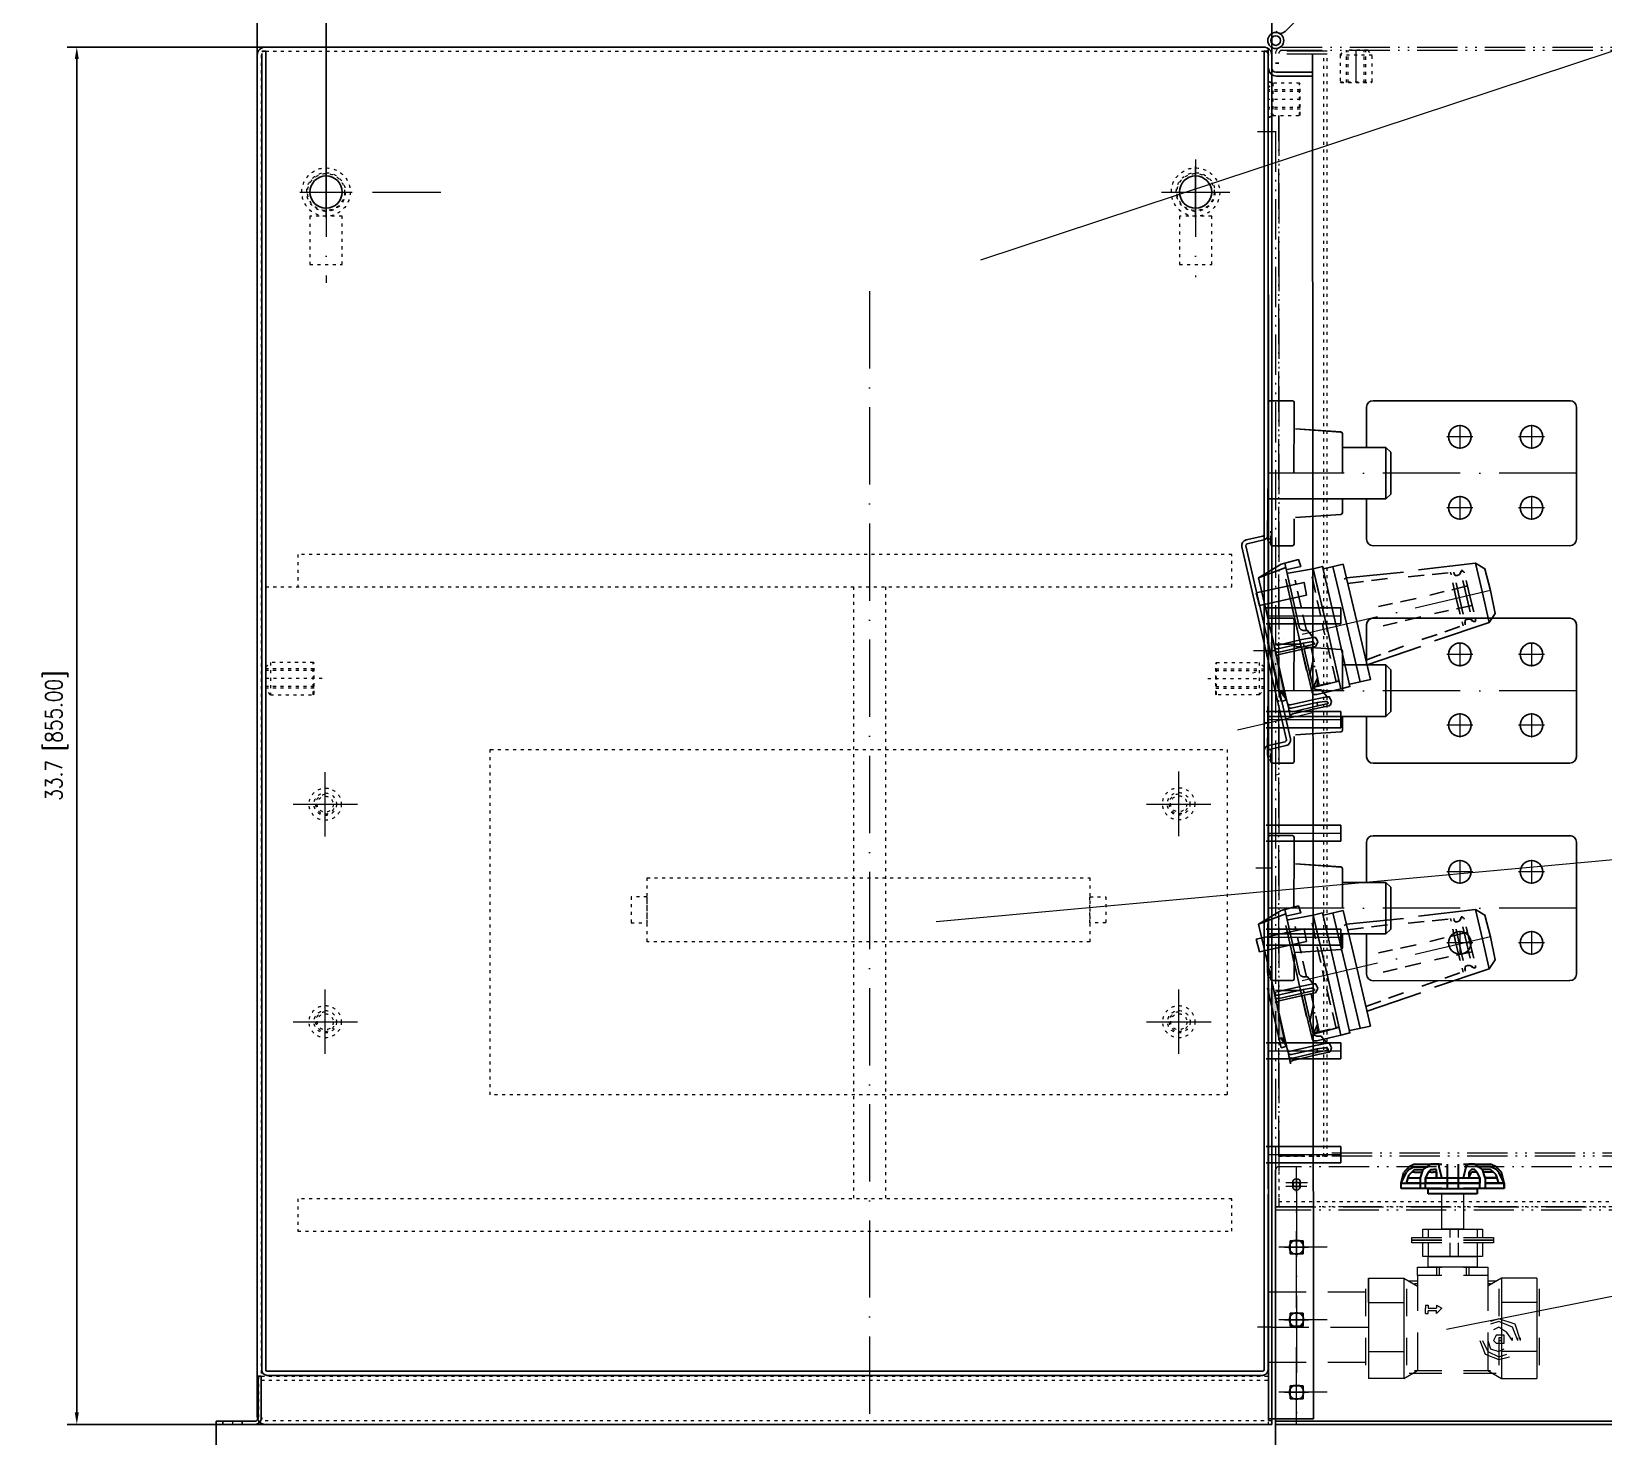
# Model space of a CAD drawing. Header units: millimetres. Extents: x 8127 to 36426, y -6229 to 13228.
# Drawn here: x 31262 to 32238, y 10803 to 11675 of the extents above; entities that cross this region are included whole.
import ezdxf

# ---------------------------------------------------------------- set-up
doc = ezdxf.new("R2010")
doc.units = ezdxf.units.MM
doc.header["$LTSCALE"] = 4
for name, pattern in [('5 双点画线', [10.5, 6.25, -1.25, 0.25, -1.25, 0.25, -1.25]), ('ACAD_ISO02W100', [15, 12, -3]), ('ACAD_ISO03W100', [1.18, 0.47, -0.71]), ('ACAD_ISO10W100', [18, 12, -3, 0, -3]), ('DASHED', [0.75, 0.5, -0.25])]:
    doc.linetypes.add(name, pattern=pattern)
doc.layers.add('4虚线层', color=6, linetype='DASHED')
doc.layers.add('标注、文本', color=3, linetype='Continuous', lineweight=25)
doc.layers.add('铁心', color=3, linetype='Continuous', lineweight=0)
doc.styles.add('TH_GBDIM', font='romans.shx', dxfattribs={"width": 0.8, "bigfont": 'gbcbig.shx'})
doc.dimstyles.new('TH_GBDIM1', dxfattribs={"dimscale": 3, "dimtxt": 3.5, "dimasz": 2.5, "dimexe": 2, "dimexo": 0, "dimgap": 1.5, "dimtad": 1, "dimdec": 1, "dimlfac": 0.03937, "dimzin": 0, "dimdsep": 46, "dimtxsty": 'TH_GBDIM', "dimcen": 2.5, "dimclrd": 3, "dimclre": 256, "dimclrt": 2, "dimadec": 0, "dimazin": 0, "dimtfac": 0.714286, "dimtdec": 1, "dimtmove": 0, "dimatfit": 3, "dimfxl": 1, "dimtzin": 0, "dimlwd": -1, "dimlwe": -1, "dimarcsym": 0})

# ---------------------------------------------------------------- blocks, each defined once
blk = doc.blocks.new('22')
at = {"layer": '4虚线层', "ltscale": 5}
for q in [(27059.14, -2036.76), (27059.14, -2081.14)]:
    blk.add_line((27059.14, -2007.32), q, dxfattribs=at)
at = {"layer": '标注、文本'}
for p, q in [((26882.85, -2003.32), (26868.85, -2003.32)), ((26883.85, -2019.88), (26883.85, -2004.32)), ((26883.85, -2019.89), (26883.85, -2009.33)), ((26883.85, -2019.9), (26883.85, -2009.34)), ((26928.85, -2032.34), (26928.85, -2007.34)), ((26928.85, -2032.34), (26928.85, -2007.34)), ((26932.85, -2003.34), (27055.59, -2003.34)), ((27059.14, -2007.32), (27059.14, -2089.32)), ((26912.91, -2022.76), (26884.78, -2020.89)), ((26912.91, -2022.78), (26884.78, -2020.9)), ((26913.85, -2048.33), (26913.85, -2023.76)), ((26913.85, -2048.34), (26913.85, -2023.77)), ((26940.85, -2032.34), (26913.85, -2032.34)), ((26940.85, -2032.34), (26943.85, -2035.34)), ((26940.85, -2032.34), (26940.85, -2064.34)), ((26940.85, -2032.34), (26943.85, -2035.34)), ((26940.85, -2032.34), (26940.85, -2064.34)), ((26943.85, -2061.34), (26943.85, -2035.34)), ((26943.85, -2061.34), (26943.85, -2035.34)), ((26940.85, -2064.34), (26867.85, -2064.34)), ((26913.85, -2072.89), (26913.85, -2064.33)), ((26913.85, -2072.9), (26913.85, -2064.34)), ((26928.85, -2089.34), (26928.85, -2064.34)), ((26940.85, -2064.34), (26943.85, -2061.34)), ((26940.85, -2064.34), (26943.85, -2061.34)), ((26883.85, -2076.76), (26883.85, -2087.33)), ((26883.85, -2092.32), (26883.85, -2076.76)), ((26883.85, -2076.77), (26883.85, -2087.34)), ((26912.91, -2073.89), (26884.78, -2075.76)), ((26912.91, -2073.9), (26884.78, -2075.78)), ((26869.33, -2092.32), (26869.35, -2087.31)), ((26869.35, -2084.42), (26869.35, -2085.37)), ((26869.35, -2085.37), (26869.9, -2085.37)), ((26869.35, -2085.37), (26869.9, -2085.37)), ((26869.9, -2087.31), (26869.35, -2087.31)), ((26869.9, -2085.37), (26869.9, -2087.31)), ((26882.85, -2093.32), (26870.33, -2093.32)), ((27054.81, -2093.3), (26932.85, -2093.34)), ((26932.85, -2093.34), (27054.81, -2093.3))]:
    blk.add_line(p, q, dxfattribs=at)
at = {"layer": '标注、文本', "color": 1, "linetype": 'ACAD_ISO10W100', "lineweight": 18}
for p, q in [((26986.74, -2018.35), (26986.74, -2033.31)), ((27031.24, -2018.35), (27031.24, -2033.31)), ((26994.84, -2025.83), (26978.65, -2025.83)), ((26994.94, -2025.83), (26978.75, -2025.83)), ((27039.34, -2025.83), (27023.15, -2025.83)), ((27039.44, -2025.83), (27023.25, -2025.83)), ((27059.14, -2048.33), (26867.85, -2048.33)), ((26986.74, -2062.35), (26986.74, -2077.31)), ((27031.24, -2062.35), (27031.24, -2077.31)), ((26994.84, -2069.83), (26978.65, -2069.83)), ((26994.94, -2069.83), (26978.75, -2069.83)), ((27039.34, -2069.83), (27023.15, -2069.83)), ((27039.44, -2069.83), (27023.25, -2069.83))]:
    blk.add_line(p, q, dxfattribs=at)
at = {"layer": '标注、文本'}
for points in [[(26867.7, -2048.14), (26867.38, -2087.39), (26867.75, -2088.94), (26869.13, -2089.26)], [(26867.38, -2087.39), (26867.59, -2089.63), (26867.96, -2091.17), (26869.34, -2091.49)]]:
    blk.add_lwpolyline(points, dxfattribs=at)
for centre in [(26986.74, -2025.8), (27031.24, -2025.8), (26986.74, -2069.8), (27031.24, -2069.8)]:
    blk.add_circle(centre, 7, dxfattribs=at)
for centre, radius, start, end in [((26868.85, -2004.32), 1, 90, 180), ((26882.85, -2004.32), 1, 0, 90), ((26932.85, -2007.34), 4, 90, 180), ((27055.14, -2007.32), 4, 0, 90), ((26912.85, -2023.76), 1, 0, 86.18593), ((26912.85, -2023.77), 1, 0, 86.18593), ((26912.85, -2072.89), 1, 273.81407, 0), ((26912.85, -2072.9), 1, 273.81407, 0), ((26870.33, -2092.32), 1, 180, 270), ((26882.85, -2092.32), 1, 270, 0), ((26932.85, -2089.34), 4, 180, 270), ((27055.14, -2089.32), 4, 270, 0)]:
    blk.add_arc(centre, radius, start, end, dxfattribs=at)
blk.add_open_spline([(26883.93, -2012.55), (26883.93, -2012.55), (26883.71, -2048.19), (26883.71, -2048.19)], degree=3, dxfattribs=at)
blk = doc.blocks.new('*D203')
at = {"layer": 'Defpoints', "color": 0, "transparency": 16777216}
for p in [(31406.98, 11665.75), (31289.91, 10810.75), (31406.98, 10810.75)]:
    blk.add_point(p, dxfattribs=at)
at = {"layer": '标注、文本', "transparency": 16777216}
for p, q in [((31406.98, 11665.75), (31283.91, 11665.75)), ((31406.98, 10810.75), (31283.91, 10810.75))]:
    blk.add_line(p, q, dxfattribs=at)
at = {"layer": '标注、文本', "color": 3, "transparency": 16777216}
blk.add_line((31289.91, 11658.25), (31289.91, 10818.25), dxfattribs=at)
for points in [[(31288.66, 11658.25), (31291.16, 11658.25), (31289.91, 11665.75)], [(31288.66, 10818.25), (31291.16, 10818.25), (31289.91, 10810.75)]]:
    blk.add_solid(points, dxfattribs=at)
at = {"layer": '标注、文本', "color": 2, "transparency": 16777216, "insert": (31277.41, 11238.25), "char_height": 10.5, "attachment_point": 5, "rotation": 90, "style": 'TH_GBDIM'}
blk.add_mtext('33.7 [855.00]', dxfattribs=at)
blk = doc.blocks.new('*D204')
at = {"layer": 'Defpoints', "color": 0, "transparency": 16777216}
for p in [(31401.98, 11716.98), (31401.98, 11591.63), (31444.69, 11591.63)]:
    blk.add_point(p, dxfattribs=at)
at = {"layer": '标注、文本', "transparency": 16777216}
for p, q in [((31401.98, 11591.63), (31401.98, 11722.98)), ((31444.69, 11591.63), (31444.69, 11722.98))]:
    blk.add_line(p, q, dxfattribs=at)
at = {"layer": '标注、文本', "color": 3, "transparency": 16777216}
blk.add_line((31437.19, 11716.98), (31409.48, 11716.98), dxfattribs=at)
for points in [[(31409.48, 11718.23), (31409.48, 11715.73), (31401.98, 11716.98)], [(31437.19, 11718.23), (31437.19, 11715.73), (31444.69, 11716.98)]]:
    blk.add_solid(points, dxfattribs=at)
at = {"layer": '标注、文本', "color": 2, "transparency": 16777216, "insert": (31423.33, 11726.73), "char_height": 10.5, "attachment_point": 5, "style": 'TH_GBDIM'}
blk.add_mtext('42.5', dxfattribs=at)
blk = doc.blocks.new('*D205')
at = {"layer": 'Defpoints', "color": 0, "transparency": 16777216}
for p in [(32031.98, 11745.58), (31401.98, 11660.91), (32031.98, 11512.9)]:
    blk.add_point(p, dxfattribs=at)
at = {"layer": '标注、文本', "transparency": 16777216}
for p, q in [((31401.98, 11660.91), (31401.98, 11751.58)), ((32031.98, 11512.9), (32031.98, 11751.58))]:
    blk.add_line(p, q, dxfattribs=at)
at = {"layer": '标注、文本', "color": 3, "transparency": 16777216}
blk.add_line((31409.48, 11745.58), (32024.48, 11745.58), dxfattribs=at)
for points in [[(31409.48, 11746.83), (31409.48, 11744.33), (31401.98, 11745.58)], [(32024.48, 11746.83), (32024.48, 11744.33), (32031.98, 11745.58)]]:
    blk.add_solid(points, dxfattribs=at)
at = {"layer": '标注、文本', "color": 2, "transparency": 16777216, "insert": (31716.98, 11758.08), "char_height": 10.5, "attachment_point": 5, "style": 'TH_GBDIM'}
blk.add_mtext('24.8 [630.00]', dxfattribs=at)
blk = doc.blocks.new('5354650')
at = {"layer": '4虚线层', "ltscale": 5}
h = blk.add_hatch(color=256, dxfattribs=at)
h.dxf.hatch_style = 2
h.paths.add_polyline_path([(26822.77, -1880.58), (26822.82, -1911.91), (26826.27, -1912.71)])
h = blk.add_hatch(color=256, dxfattribs=at)
h.dxf.hatch_style = 2
h.paths.add_polyline_path([(26822.77, -1880.58), (26826.22, -1881.38), (26826.27, -1912.71)])
at = {"layer": '标注、文本'}
h = blk.add_hatch(color=256, dxfattribs=at)
h.dxf.hatch_style = 2
h.paths.add_polyline_path([(26822.82, -1911.91), (26826.27, -1912.71), (26825.69, -1918.4)])
at = {"layer": '4虚线层', "ltscale": 5}
for points in [[(26847.88, -1879.09), (26847.98, -1847.07)], [(26842.5, -1858.18), (26842.4, -1880.74)], [(26916.92, -1860.8), (26945.22, -1864.42)], [(26950.22, -1864.84), (26949.53, -1864.68), (26949.37, -1865.38)], [(26945.06, -1865.11), (26945.43, -1866.65), (26946.82, -1866.97), (26948.36, -1866.6), (26949.37, -1865.38)], [(26951.55, -1881.18), (26951.45, -1865.85), (26950.91, -1865), (26950.22, -1864.84)], [(26918.73, -1875.05), (26894.79, -1874.63)], [(26951.6, -1874.63), (26927.51, -1874.9)], [(26846.28, -1914.41), (26844.04, -1914.62), (26847.82, -1914.04), (26848.25, -1890.1)], [(26918.94, -1886.76), (26894.85, -1887.02)], [(26951.66, -1887.03), (26927.72, -1886.6)], [(26916.44, -1900.75), (26944.79, -1897.82)], [(26949.58, -1896.02), (26948.36, -1895.01), (26946.97, -1894.69), (26945.43, -1895.06), (26944.95, -1897.13)], [(26949.58, -1896.02), (26950.11, -1896.87), (26950.8, -1897.03)], [(26950.8, -1897.03), (26951.5, -1897.19), (26951.82, -1895.8)]]:
    blk.add_lwpolyline(points, dxfattribs=at)
for points in [[(26858.84, -1847.39), (26858.84, -1847.39), (26858.41, -1880.79), (26858.41, -1880.79)], [(26860.59, -1849.25), (26860.59, -1849.25), (26860.64, -1880.58), (26860.64, -1880.58)], [(26879.32, -1856.49), (26879.32, -1856.49), (26907.77, -1859.41), (26907.77, -1859.41)], [(26942.93, -1880.64), (26942.93, -1880.64), (26943.15, -1863.94), (26943.15, -1863.94)], [(26945.01, -1881.12), (26945.01, -1881.12), (26945.22, -1864.42), (26945.22, -1864.42)], [(26950.22, -1864.84), (26950.22, -1864.84), (26950.38, -1864.15), (26950.38, -1864.15)], [(26949.48, -1880.7), (26949.48, -1880.7), (26949.37, -1865.38), (26949.37, -1865.38)], [(26858.67, -1914.36), (26858.67, -1914.36), (26858.41, -1880.79), (26858.41, -1880.79)], [(26942.93, -1880.64), (26942.93, -1880.64), (26943.25, -1898.2), (26943.25, -1898.2)], [(26945.01, -1881.12), (26945.01, -1881.12), (26944.79, -1897.82), (26944.79, -1897.82)], [(26949.48, -1880.7), (26949.48, -1880.7), (26949.42, -1896.71), (26949.42, -1896.71)], [(26951.55, -1881.18), (26951.55, -1881.18), (26951.82, -1895.8), (26951.82, -1895.8)], [(26843.72, -1906.54), (26843.72, -1906.54), (26848.03, -1897.34), (26848.03, -1897.34)], [(26847.61, -1902.34), (26847.61, -1902.34), (26847.77, -1901.65), (26847.77, -1901.65)], [(26879.68, -1905.37), (26879.68, -1905.37), (26908.2, -1901.76), (26908.2, -1901.76)], [(26848.24, -1909.04), (26848.24, -1909.04), (26844.04, -1914.62), (26844.04, -1914.62)], [(26847.77, -1911.11), (26847.77, -1911.11), (26846.28, -1914.41), (26846.28, -1914.41)], [(26842.71, -1917.23), (26842.71, -1917.23), (26842.87, -1916.54), (26842.87, -1916.54)], [(26844.89, -1914.09), (26844.89, -1914.09), (26860.9, -1914.15), (26860.9, -1914.15)]]:
    blk.add_open_spline(points, degree=3, dxfattribs=at)
at = {"layer": '标注、文本', "color": 1, "linetype": 'ACAD_ISO10W100', "lineweight": 18}
blk.add_line((26964.8, -1880.59), (26822.77, -1880.88), dxfattribs=at)
at = {"layer": '标注、文本'}
for points in [[(26844.16, -1835.26), (26841.92, -1835.47), (26826.18, -1840.58)], [(26844.16, -1835.26), (26852.93, -1835.1), (26853.36, -1839.57), (26843.89, -1839.57)], [(26844.16, -1835.26), (26844.05, -1876.75), (26844.58, -1877.6), (26845.8, -1878.61)], [(26826.38, -1880.68), (26826.18, -1840.58), (26844.21, -1838.18)], [(26844.79, -1841.96), (26860.65, -1842.71), (26866.5, -1842.6), (26866.49, -1880.48)], [(26866.5, -1842.6), (26866.87, -1844.14), (26879.26, -1844.09), (26879.58, -1880.58)], [(26872.72, -1844.04), (26873.04, -1880.53)], [(26877.88, -1853.24), (26879.42, -1852.87), (26914.8, -1857.39)], [(26924.1, -1858.09), (26959.64, -1861.92), (26959.64, -1880.86)], [(26964.8, -1880.59), (26964.37, -1866.65), (26959.64, -1861.92)], [(26826.38, -1880.68), (26825.69, -1918.4), (26822.76, -1918.45), (26822.77, -1880.58)], [(26826.38, -1880.68), (26826.06, -1919.94), (26826.43, -1921.48), (26827.82, -1921.8)], [(26844.89, -1914.09), (26843.19, -1915.16), (26842.71, -1917.23), (26843.08, -1918.77), (26845.16, -1919.25), (26860.48, -1919.15), (26866.33, -1919.04), (26866.49, -1880.48)], [(26843.94, -1889.84), (26844.04, -1914.62), (26858.67, -1914.36), (26860.21, -1913.99), (26860.53, -1912.6), (26860.64, -1880.58)], [(26851.07, -1884.2), (26848.57, -1879.25), (26845.8, -1878.61)], [(26853.19, -1887.6), (26852.82, -1886.06), (26852.45, -1884.52), (26851.07, -1884.2)], [(26866.65, -1917.66), (26879.73, -1917.77), (26879.58, -1880.58)], [(26923.89, -1903.19), (26959.63, -1899.79), (26959.64, -1880.86)], [(26964.8, -1880.59), (26964.37, -1895.06), (26959.63, -1899.79)], [(26825.8, -1886.38), (26826.86, -1888.08), (26828.25, -1888.4)], [(26827.93, -1889.78), (26826.38, -1890.15), (26826.06, -1891.54)], [(26826.28, -1884.3), (26826.65, -1885.84), (26828.03, -1886.16)], [(26843.94, -1889.84), (26844.04, -1914.62), (26844.57, -1915.48), (26845.8, -1916.49)], [(26843.94, -1889.84), (26851.17, -1890.05)], [(26844.04, -1886.22), (26844.26, -1888.45)], [(26844.04, -1886.22), (26844.26, -1888.45)], [(26850.8, -1888.51), (26850.43, -1886.96), (26849.04, -1886.64)], [(26851.17, -1890.05), (26852.18, -1888.83), (26853.19, -1887.6)], [(26879.74, -1908.3), (26914.79, -1904.74)], [(26826.06, -1919.94), (26826.27, -1922.18), (26826.65, -1923.72), (26828.03, -1924.04)], [(26826.06, -1929.41), (26826.27, -1922.18)], [(26851.06, -1922.07), (26848.56, -1917.12), (26845.8, -1916.49)], [(26853.19, -1925.48), (26852.82, -1923.93), (26852.45, -1922.39), (26851.06, -1922.07)], [(26825.8, -1924.25), (26826.86, -1925.95), (26828.24, -1926.27)], [(26827.92, -1927.66), (26826.38, -1928.03), (26826.06, -1929.41)], [(26843.93, -1927.71), (26851.17, -1927.92)], [(26850.8, -1926.38), (26850.42, -1924.84), (26849.04, -1924.52)], [(26851.17, -1927.92), (26852.02, -1927.39), (26853.19, -1925.48)]]:
    blk.add_lwpolyline(points, dxfattribs=at)
blk.add_lwpolyline([(26823.04, -1857.33), (26852.82, -1857.65), (26853.2, -1849.73), (26822.72, -1849.25)], close=True, dxfattribs=at)
for points in [[(26842.61, -1845.1), (26842.61, -1845.1), (26842.4, -1880.74), (26842.4, -1880.74)], [(26860.65, -1842.71), (26860.65, -1842.71), (26860.64, -1880.58), (26860.64, -1880.58)], [(26827.29, -1883.08), (26827.29, -1883.08), (26842.5, -1886.59), (26842.5, -1886.59)], [(26843.83, -1883.98), (26843.83, -1883.98), (26827.82, -1883.93), (26827.82, -1883.93)], [(26842.29, -1903.29), (26842.29, -1903.29), (26842.4, -1880.74), (26842.4, -1880.74)], [(26842.71, -1917.23), (26842.71, -1917.23), (26842.4, -1880.74), (26842.4, -1880.74)], [(26851.07, -1884.2), (26851.07, -1884.2), (26843.83, -1883.98), (26843.83, -1883.98)], [(26860.48, -1919.15), (26860.48, -1919.15), (26860.64, -1880.58), (26860.64, -1880.58)], [(26873.19, -1917.71), (26873.19, -1917.71), (26873.04, -1880.53), (26873.04, -1880.53)], [(26843.94, -1889.84), (26843.94, -1889.84), (26827.93, -1889.78), (26827.93, -1889.78)], [(26844.04, -1886.22), (26844.04, -1886.22), (26828.03, -1886.16), (26828.03, -1886.16)], [(26844.26, -1888.45), (26844.26, -1888.45), (26828.25, -1888.4), (26828.25, -1888.4)], [(26844.04, -1886.22), (26844.04, -1886.22), (26849.04, -1886.64), (26849.04, -1886.64)], [(26844.26, -1888.45), (26844.26, -1888.45), (26850.8, -1888.51), (26850.8, -1888.51)], [(26850.8, -1888.51), (26850.8, -1888.51), (26850.96, -1887.81), (26850.96, -1887.81)], [(26843.83, -1921.86), (26843.83, -1921.86), (26827.82, -1921.8), (26827.82, -1921.8)], [(26851.06, -1922.07), (26851.06, -1922.07), (26843.83, -1921.86), (26843.83, -1921.86)], [(26843.93, -1927.71), (26843.93, -1927.71), (26827.92, -1927.66), (26827.92, -1927.66)], [(26844.04, -1924.09), (26844.04, -1924.09), (26828.03, -1924.04), (26828.03, -1924.04)], [(26844.25, -1926.33), (26844.25, -1926.33), (26828.24, -1926.27), (26828.24, -1926.27)], [(26844.04, -1924.09), (26844.04, -1924.09), (26844.25, -1926.33), (26844.25, -1926.33)], [(26844.04, -1924.09), (26844.04, -1924.09), (26849.04, -1924.52), (26849.04, -1924.52)], [(26844.25, -1926.33), (26844.25, -1926.33), (26850.8, -1926.38), (26850.8, -1926.38)], [(26850.8, -1926.38), (26850.8, -1926.38), (26850.96, -1925.69), (26850.96, -1925.69)]]:
    blk.add_open_spline(points, degree=3, dxfattribs=at)
blk = doc.blocks.new('*D221')
at = {"layer": 'Defpoints', "color": 0, "transparency": 16777216}
for p in [(31376.51, 10812.75), (32529.4, 10814.75), (31376.51, 10742.45)]:
    blk.add_point(p, dxfattribs=at)
at = {"layer": '标注、文本', "transparency": 16777216}
for p, q in [((31376.51, 10812.75), (31376.51, 10736.45)), ((32529.4, 10814.75), (32529.4, 10736.45))]:
    blk.add_line(p, q, dxfattribs=at)
at = {"layer": '标注、文本', "color": 3, "transparency": 16777216}
blk.add_line((32521.9, 10742.45), (31384.01, 10742.45), dxfattribs=at)
for points in [[(31384.01, 10743.7), (31384.01, 10741.2), (31376.51, 10742.45)], [(32521.9, 10743.7), (32521.9, 10741.2), (32529.4, 10742.45)]]:
    blk.add_solid(points, dxfattribs=at)
at = {"layer": '标注、文本', "color": 2, "transparency": 16777216, "insert": (31952.96, 10754.95), "char_height": 10.5, "attachment_point": 5, "style": 'TH_GBDIM'}
blk.add_mtext('45.4 [1152.89]', dxfattribs=at)
blk = doc.blocks.new('*D222')
at = {"layer": 'Defpoints', "color": 0, "transparency": 16777216}
for p in [(32561.4, 10945.75), (32034.4, 10810.75), (32561.4, 10772.65)]:
    blk.add_point(p, dxfattribs=at)
at = {"layer": '标注、文本', "transparency": 16777216}
for p, q in [((32561.4, 10945.75), (32561.4, 10766.65)), ((32034.4, 10810.75), (32034.4, 10766.65))]:
    blk.add_line(p, q, dxfattribs=at)
at = {"layer": '标注、文本', "color": 3, "transparency": 16777216}
blk.add_line((32041.9, 10772.65), (32553.9, 10772.65), dxfattribs=at)
for points in [[(32041.9, 10773.9), (32041.9, 10771.4), (32034.4, 10772.65)], [(32553.9, 10773.9), (32553.9, 10771.4), (32561.4, 10772.65)]]:
    blk.add_solid(points, dxfattribs=at)
at = {"layer": '标注、文本', "color": 2, "transparency": 16777216, "insert": (32297.9, 10785.15), "char_height": 10.5, "attachment_point": 5, "style": 'TH_GBDIM'}
blk.add_mtext('20.7 [527.00]', dxfattribs=at)
blk = doc.blocks.new('*D223')
at = {"layer": 'Defpoints', "color": 0, "transparency": 16777216}
for p in [(32561.4, 10945.75), (31376.51, 10812.75), (31376.51, 10688.8)]:
    blk.add_point(p, dxfattribs=at)
at = {"layer": '标注、文本', "transparency": 16777216}
for p, q in [((32561.4, 10945.75), (32561.4, 10682.8)), ((31376.51, 10812.75), (31376.51, 10682.8))]:
    blk.add_line(p, q, dxfattribs=at)
at = {"layer": '标注、文本', "color": 3, "transparency": 16777216}
blk.add_line((32553.9, 10688.8), (31384.01, 10688.8), dxfattribs=at)
for points in [[(31384.01, 10690.05), (31384.01, 10687.55), (31376.51, 10688.8)], [(32553.9, 10690.05), (32553.9, 10687.55), (32561.4, 10688.8)]]:
    blk.add_solid(points, dxfattribs=at)
at = {"layer": '标注、文本', "color": 2, "transparency": 16777216, "insert": (31968.96, 10701.3), "char_height": 10.5, "attachment_point": 5, "style": 'TH_GBDIM'}
blk.add_mtext('46.6 [1184.89]', dxfattribs=at)

msp = doc.modelspace()

# ---------------------------------------------------------------- linework, layer by layer
at = {"color": 7, "linetype": 'ACAD_ISO02W100', "lineweight": 30}
for points in [[(32120.74, 10972.38), (32117.37, 10970.69), (32114, 10967.32)], [(32120.74, 10970.69), (32117.37, 10969.01), (32115.68, 10967.32)], [(32120.74, 10969.01), (32119.05, 10967.32), (32117.37, 10965.64)], [(32120.74, 10967.32), (32119.05, 10967.32), (32117.37, 10965.64)], [(32135.91, 10972.38), (32130.85, 10972.38), (32125.79, 10969.01), (32124.11, 10963.95)], [(32130.85, 10969.01), (32129.17, 10967.32), (32127.48, 10963.95)], [(32130.85, 10967.32), (32129.17, 10967.32), (32127.48, 10963.95)], [(32127.48, 10957.21), (32127.48, 10963.95), (32127.48, 10960.58)], [(32134.22, 10963.95), (32134.22, 10967.32), (32134.22, 10969.01), (32132.54, 10969.01)], [(32134.22, 10967.32), (32132.54, 10967.32)], [(32134.22, 10967.32), (32134.22, 10963.95)], [(32137.59, 10963.95), (32135.91, 10970.69), (32135.91, 10972.38)], [(32151.08, 10963.95), (32152.76, 10970.69), (32154.45, 10972.38)], [(32151.08, 10972.38), (32167.93, 10972.38)], [(32156.13, 10969.01), (32154.45, 10967.32)], [(32154.45, 10963.95), (32156.13, 10967.32)], [(32164.56, 10963.95), (32162.87, 10969.01), (32157.82, 10972.38)], [(32161.19, 10963.95), (32159.5, 10967.32), (32157.82, 10969.01)], [(32161.19, 10963.95), (32159.5, 10967.32), (32157.82, 10967.32)], [(32161.19, 10957.21), (32161.19, 10963.95), (32161.19, 10960.58)], [(32174.67, 10967.32), (32171.3, 10970.69), (32167.93, 10972.38)], [(32172.99, 10967.32), (32171.3, 10969.01), (32167.93, 10970.69)], [(32171.3, 10965.64), (32169.62, 10967.32), (32167.93, 10969.01)], [(32171.3, 10965.64), (32169.62, 10967.32), (32167.93, 10967.32)], [(32137.59, 10957.21), (32112.31, 10957.21), (32112.31, 10960.58)], [(32137.59, 10957.21), (32112.31, 10957.21), (32112.31, 10960.58), (32124.11, 10960.58)], [(32127.48, 10960.58), (32161.19, 10960.58)], [(32176.36, 10960.58), (32176.36, 10957.21), (32151.08, 10957.21)], [(32164.56, 10960.58), (32176.36, 10960.58), (32176.36, 10957.21), (32151.08, 10957.21)]]:
    msp.add_lwpolyline(points, dxfattribs=at)
msp.add_lwpolyline([(32159.5, 10957.21), (32159.5, 10953.84), (32129.17, 10953.84), (32129.17, 10957.21)], close=True, dxfattribs=at)
at = {"color": 2, "linetype": 'ACAD_ISO02W100', "lineweight": 13}
for points in [[(32151.08, 10953.84), (32151.08, 10931.93), (32137.59, 10931.93), (32137.59, 10953.84)], [(32159.5, 10915.07), (32159.5, 10908.33), (32129.17, 10908.33), (32129.17, 10915.07)], [(32176.36, 10862.83), (32176.36, 10866.2), (32172.99, 10866.2), (32171.3, 10866.2), (32169.62, 10862.83), (32171.3, 10861.14), (32172.99, 10861.14), (32176.36, 10861.14)], [(32174.67, 10862.83), (32174.67, 10864.51), (32172.99, 10864.51), (32172.99, 10862.83)]]:
    msp.add_lwpolyline(points, close=True, dxfattribs=at)
for points in [[(32137.59, 10925.19), (32119.05, 10925.19), (32119.05, 10926.87), (32137.59, 10926.87)], [(32137.59, 10923.5), (32119.05, 10923.5), (32119.05, 10925.19), (32137.59, 10925.19)], [(32125.79, 10926.87), (32125.79, 10931.93), (32162.87, 10931.93), (32162.87, 10926.87)], [(32169.62, 10926.87), (32169.62, 10925.19), (32151.08, 10925.19)], [(32151.08, 10926.87), (32169.62, 10926.87)], [(32169.62, 10925.19), (32169.62, 10923.5), (32151.08, 10923.5)], [(32151.08, 10925.19), (32169.62, 10925.19)], [(32162.87, 10923.5), (32162.87, 10915.07), (32125.79, 10915.07), (32125.79, 10923.5)], [(32137.59, 10903.28), (32122.42, 10903.28), (32122.42, 10908.33), (32137.59, 10908.33)], [(32166.24, 10908.33), (32166.24, 10903.28), (32151.08, 10903.28)], [(32151.08, 10908.33), (32166.24, 10908.33)], [(32092.09, 10901.59), (32092.09, 10886.42), (32092.09, 10856.08), (32092.09, 10839.23)], [(32114, 10901.59), (32114, 10886.42), (32114, 10856.08), (32114, 10839.23)], [(32122.42, 10903.28), (32122.42, 10881.37)], [(32166.24, 10903.28), (32166.24, 10881.37)], [(32196.58, 10901.59), (32196.58, 10886.42), (32174.67, 10886.42)], [(32174.67, 10901.59), (32174.67, 10886.42), (32174.67, 10856.08), (32174.67, 10839.23)], [(32196.58, 10901.59), (32196.58, 10886.42), (32196.58, 10856.08), (32196.58, 10839.23)], [(32029.73, 10893.16), (32053.32, 10893.16)], [(32066.8, 10893.16), (32090.4, 10893.16)], [(32090.4, 10877.99), (32090.4, 10894.85)], [(32198.27, 10877.99), (32198.27, 10894.85)], [(32127.48, 10884.74), (32129.17, 10884.74), (32129.17, 10883.05)], [(32127.48, 10884.74), (32127.48, 10883.05)], [(32127.48, 10879.68), (32129.17, 10879.68), (32129.17, 10881.37)], [(32134.22, 10879.68), (32134.22, 10881.37), (32129.17, 10881.37)], [(32134.22, 10884.74), (32137.59, 10883.05), (32134.22, 10879.68)], [(32134.22, 10884.74), (32134.22, 10883.05)], [(32186.47, 10862.83), (32183.1, 10872.94), (32172.99, 10876.31), (32167.93, 10874.62)], [(32031.41, 10871.25), (32055.01, 10871.25)], [(32068.49, 10871.25), (32092.09, 10871.25)], [(32122.42, 10867.88), (32122.42, 10844.29)], [(32166.24, 10867.88), (32166.24, 10844.29), (32174.67, 10839.23)], [(32184.78, 10862.83), (32181.41, 10871.25), (32172.99, 10874.62), (32167.93, 10872.94)], [(32181.41, 10862.83), (32178.04, 10867.88), (32172.99, 10871.25), (32169.62, 10869.57)], [(32115.68, 10864.51), (32115.68, 10847.66)], [(32161.19, 10862.83), (32164.56, 10854.4), (32172.99, 10851.03), (32179.73, 10852.71)], [(32162.87, 10862.83), (32166.24, 10856.08), (32172.99, 10852.71), (32178.04, 10854.4)], [(32166.24, 10862.83), (32167.93, 10857.77), (32172.99, 10856.08), (32176.36, 10857.77)], [(32172.99, 10864.51), (32172.99, 10847.66)], [(32184.78, 10862.83), (32184.78, 10864.51)], [(32186.47, 10862.83), (32186.47, 10864.51)], [(32029.73, 10849.34), (32053.32, 10849.34)], [(32066.8, 10849.34), (32090.4, 10849.34)], [(32196.58, 10856.08), (32174.67, 10856.08)], [(32117.37, 10842.6), (32137.59, 10842.6)], [(32120.74, 10844.29), (32137.59, 10844.29)], [(32151.08, 10844.29), (32166.24, 10844.29)], [(32151.08, 10844.29), (32167.93, 10844.29)], [(32151.08, 10842.6), (32171.3, 10842.6)]]:
    msp.add_lwpolyline(points, dxfattribs=at)
at = {"color": 7, "linetype": 'ACAD_ISO02W100', "lineweight": 30}
for points in [[(32112.31, 10960.58), (32112.31, 10960.58), (32115.68, 10967.32), (32115.68, 10967.32)], [(32115.68, 10960.58), (32115.68, 10960.58), (32117.37, 10965.64), (32117.37, 10965.64)], [(32115.68, 10960.58), (32115.68, 10960.58), (32117.37, 10965.64), (32117.37, 10965.64)], [(32117.37, 10963.95), (32117.37, 10963.95), (32124.11, 10963.95), (32124.11, 10963.95)], [(32120.74, 10972.38), (32120.74, 10972.38), (32137.59, 10972.38), (32137.59, 10972.38)], [(32120.74, 10970.69), (32120.74, 10970.69), (32129.17, 10970.69), (32129.17, 10970.69)], [(32120.74, 10969.01), (32120.74, 10969.01), (32125.79, 10969.01), (32125.79, 10969.01)], [(32120.74, 10967.32), (32120.74, 10967.32), (32125.79, 10967.32), (32125.79, 10967.32)], [(32124.11, 10963.95), (32124.11, 10963.95), (32124.11, 10957.21), (32124.11, 10957.21)], [(32127.48, 10963.95), (32127.48, 10963.95), (32161.19, 10963.95), (32161.19, 10963.95)], [(32130.85, 10969.01), (32130.85, 10969.01), (32132.54, 10969.01), (32132.54, 10969.01)], [(32130.85, 10967.32), (32130.85, 10967.32), (32132.54, 10967.32), (32132.54, 10967.32)], [(32140.96, 10972.38), (32140.96, 10972.38), (32140.96, 10957.21), (32140.96, 10957.21)], [(32147.71, 10972.38), (32147.71, 10972.38), (32147.71, 10957.21), (32147.71, 10957.21)], [(32152.76, 10970.69), (32152.76, 10970.69), (32152.76, 10972.38), (32152.76, 10972.38)], [(32157.82, 10972.38), (32157.82, 10972.38), (32154.45, 10972.38), (32154.45, 10972.38)], [(32154.45, 10967.32), (32154.45, 10967.32), (32154.45, 10963.95), (32154.45, 10963.95)], [(32157.82, 10969.01), (32157.82, 10969.01), (32156.13, 10969.01), (32156.13, 10969.01)], [(32157.82, 10967.32), (32157.82, 10967.32), (32156.13, 10967.32), (32156.13, 10967.32)], [(32167.93, 10970.69), (32167.93, 10970.69), (32159.5, 10970.69), (32159.5, 10970.69)], [(32167.93, 10969.01), (32167.93, 10969.01), (32162.87, 10969.01), (32162.87, 10969.01)], [(32167.93, 10967.32), (32167.93, 10967.32), (32162.87, 10967.32), (32162.87, 10967.32)], [(32164.56, 10963.95), (32164.56, 10963.95), (32171.3, 10963.95), (32171.3, 10963.95)], [(32171.3, 10963.95), (32171.3, 10963.95), (32164.56, 10963.95), (32164.56, 10963.95)], [(32164.56, 10963.95), (32164.56, 10963.95), (32164.56, 10957.21), (32164.56, 10957.21)], [(32172.99, 10960.58), (32172.99, 10960.58), (32171.3, 10965.64), (32171.3, 10965.64)], [(32172.99, 10960.58), (32172.99, 10960.58), (32171.3, 10965.64), (32171.3, 10965.64)], [(32176.36, 10960.58), (32176.36, 10960.58), (32172.99, 10967.32), (32172.99, 10967.32)], [(32176.36, 10960.58), (32176.36, 10960.58), (32174.67, 10967.32), (32174.67, 10967.32)], [(32124.11, 10960.58), (32124.11, 10960.58), (32115.68, 10960.58), (32115.68, 10960.58)], [(32124.11, 10960.58), (32124.11, 10960.58), (32127.48, 10960.58), (32127.48, 10960.58)], [(32161.19, 10960.58), (32161.19, 10960.58), (32127.48, 10960.58), (32127.48, 10960.58)], [(32176.36, 10960.58), (32176.36, 10960.58), (32164.56, 10960.58), (32164.56, 10960.58)], [(32164.56, 10960.58), (32164.56, 10960.58), (32172.99, 10960.58), (32172.99, 10960.58)], [(32176.36, 10957.21), (32176.36, 10957.21), (32176.36, 10960.58), (32176.36, 10960.58)]]:
    msp.add_open_spline(points, degree=3, dxfattribs=at)
at = {"color": 2, "linetype": 'ACAD_ISO02W100', "lineweight": 13}
for points in [[(32129.17, 10931.93), (32129.17, 10931.93), (32129.17, 10926.87), (32129.17, 10926.87)], [(32142.65, 10931.93), (32142.65, 10931.93), (32142.65, 10926.87), (32142.65, 10926.87)], [(32147.71, 10931.93), (32147.71, 10931.93), (32147.71, 10926.87), (32147.71, 10926.87)], [(32159.5, 10931.93), (32159.5, 10931.93), (32159.5, 10926.87), (32159.5, 10926.87)], [(32129.17, 10923.5), (32129.17, 10923.5), (32129.17, 10915.07), (32129.17, 10915.07)], [(32142.65, 10923.5), (32142.65, 10923.5), (32142.65, 10915.07), (32142.65, 10915.07)], [(32147.71, 10923.5), (32147.71, 10923.5), (32147.71, 10915.07), (32147.71, 10915.07)], [(32159.5, 10923.5), (32159.5, 10923.5), (32159.5, 10915.07), (32159.5, 10915.07)], [(32134.22, 10908.33), (32134.22, 10908.33), (32134.22, 10903.28), (32134.22, 10903.28)], [(32135.91, 10908.33), (32135.91, 10908.33), (32135.91, 10903.28), (32135.91, 10903.28)], [(32152.76, 10908.33), (32152.76, 10908.33), (32152.76, 10903.28), (32152.76, 10903.28)], [(32154.45, 10908.33), (32154.45, 10908.33), (32154.45, 10903.28), (32154.45, 10903.28)], [(32092.09, 10901.59), (32092.09, 10901.59), (32102.2, 10901.59), (32102.2, 10901.59)], [(32092.09, 10886.42), (32092.09, 10886.42), (32092.09, 10901.59), (32092.09, 10901.59)], [(32102.2, 10901.59), (32102.2, 10901.59), (32114, 10901.59), (32114, 10901.59)], [(32114, 10901.59), (32114, 10901.59), (32122.42, 10896.53), (32122.42, 10896.53)], [(32117.37, 10899.9), (32117.37, 10899.9), (32122.42, 10899.9), (32122.42, 10899.9)], [(32120.74, 10898.22), (32120.74, 10898.22), (32122.42, 10898.22), (32122.42, 10898.22)], [(32174.67, 10901.59), (32174.67, 10901.59), (32166.24, 10896.53), (32166.24, 10896.53)], [(32166.24, 10899.9), (32166.24, 10899.9), (32171.3, 10899.9), (32171.3, 10899.9)], [(32166.24, 10898.22), (32166.24, 10898.22), (32167.93, 10898.22), (32167.93, 10898.22)], [(32196.58, 10901.59), (32196.58, 10901.59), (32174.67, 10901.59), (32174.67, 10901.59)], [(32092.09, 10886.42), (32092.09, 10886.42), (32102.2, 10886.42), (32102.2, 10886.42)], [(32102.2, 10886.42), (32102.2, 10886.42), (32114, 10886.42), (32114, 10886.42)], [(32115.68, 10894.85), (32115.68, 10894.85), (32115.68, 10877.99), (32115.68, 10877.99)], [(32172.99, 10894.85), (32172.99, 10894.85), (32172.99, 10877.99), (32172.99, 10877.99)], [(32127.48, 10879.68), (32127.48, 10879.68), (32127.48, 10883.05), (32127.48, 10883.05)], [(32129.17, 10883.05), (32129.17, 10883.05), (32134.22, 10883.05), (32134.22, 10883.05)], [(32090.4, 10847.66), (32090.4, 10847.66), (32090.4, 10864.51), (32090.4, 10864.51)], [(32181.41, 10862.83), (32181.41, 10862.83), (32181.41, 10864.51), (32181.41, 10864.51)], [(32198.27, 10847.66), (32198.27, 10847.66), (32198.27, 10864.51), (32198.27, 10864.51)], [(32092.09, 10856.08), (32092.09, 10856.08), (32102.2, 10856.08), (32102.2, 10856.08)], [(32102.2, 10856.08), (32102.2, 10856.08), (32114, 10856.08), (32114, 10856.08)], [(32100.51, 10839.23), (32100.51, 10839.23), (32092.09, 10839.23), (32092.09, 10839.23)], [(32114, 10839.23), (32114, 10839.23), (32100.51, 10839.23), (32100.51, 10839.23)], [(32114, 10839.23), (32114, 10839.23), (32122.42, 10844.29), (32122.42, 10844.29)], [(32122.42, 10844.29), (32122.42, 10844.29), (32137.59, 10844.29), (32137.59, 10844.29)], [(32174.67, 10839.23), (32174.67, 10839.23), (32196.58, 10839.23), (32196.58, 10839.23)]]:
    msp.add_open_spline(points, degree=3, dxfattribs=at)
at = {"layer": '标注、文本'}
for p, q in [((32040.25, 11675.43), (32433.41, 12068.58)), ((31401.98, 11660.75), (31401.98, 10815.75)), ((31404.73, 11663.25), (31407.23, 11663.25)), ((31404.73, 11661.84), (31404.73, 10844.75)), ((31406.98, 11665.75), (32026.98, 11665.75)), ((31407.23, 11663.25), (31407.23, 10844.75)), ((32027.23, 11663.25), (32029.73, 11663.25)), ((32027.23, 11663.25), (32027.23, 10953.75)), ((32029.73, 11664.93), (32029.73, 10957.1)), ((32057.38, 11661.26), (32057.9, 10814.25)), ((32034.4, 11655.75), (32036.4, 11655.75)), ((32034.48, 11650.25), (32057.48, 11650.25)), ((32034.98, 11647.75), (32057.48, 11647.75)), ((32032.73, 11643.25), (32029.73, 11644.44)), ((32074.4, 11644.25), (32074.9, 11643.75)), ((32032.73, 11623.25), (32029.73, 11621.86)), ((32029.98, 11511.97), (32029.98, 10813.25)), ((32031.98, 11512.9), (32031.98, 10814.25)), ((32041.12, 11235.77), (32013.46, 11355.61)), ((32043.56, 11236.33), (32015.89, 11356.18)), ((32016.08, 11359.81), (32026.45, 11362.21)), ((32016.64, 11357.38), (32027.01, 11359.77)), ((32074.98, 11317.75), (32028.48, 11317.75)), ((32074.98, 11312.75), (32074.98, 11317.75)), ((32074.98, 11307.75), (32028.48, 11307.75)), ((32029.98, 11312.75), (32029.98, 11267.75)), ((32074.98, 11312.75), (32074.98, 11307.75)), ((32074.98, 11253.25), (32028.48, 11253.25)), ((32074.98, 11248.25), (32074.98, 11253.25)), ((32074.98, 11248.25), (32074.98, 11243.25)), ((32027.16, 11246.25), (32029.73, 11246.25)), ((32074.98, 11243.25), (32028.48, 11243.25)), ((32040.38, 11234.57), (32029.94, 11232.16)), ((32040.94, 11232.13), (32030.5, 11229.72)), ((32074.98, 11182.75), (32028.48, 11182.75)), ((32074.98, 11177.75), (32074.98, 11182.75)), ((32074.98, 11172.75), (32028.48, 11172.75)), ((32074.98, 11177.75), (32074.98, 11172.75)), ((32074.98, 11118.25), (32028.48, 11118.25)), ((32074.98, 11113.25), (32074.98, 11118.25)), ((32074.98, 11113.25), (32074.98, 11108.25)), ((32074.98, 11108.25), (32028.48, 11108.25)), ((32074.98, 11047.75), (32028.48, 11047.75)), ((32074.98, 11042.75), (32074.98, 11047.75)), ((32074.98, 11042.75), (32074.98, 11037.75)), ((32074.98, 11037.75), (32028.48, 11037.75)), ((32074.98, 10983.25), (32028.48, 10983.25)), ((32074.98, 10978.25), (32074.98, 10983.25)), ((32074.98, 10978.25), (32074.98, 10973.25)), ((32074.98, 10973.25), (32028.48, 10973.25)), ((32034.4, 10810.75), (32034.4, 10968.75)), ((32027.23, 10953.75), (32027.23, 10844.75)), ((32029.73, 10953.75), (32029.73, 10844.75)), ((32043.4, 10916.75), (32043.4, 10924.75)), ((32043.4, 10924.75), (32051.4, 10924.75)), ((32051.4, 10916.75), (32043.4, 10916.75)), ((32051.4, 10924.75), (32051.4, 10916.75)), ((32043.4, 10871.75), (32043.4, 10879.75)), ((32043.4, 10879.75), (32051.4, 10879.75)), ((32051.4, 10879.75), (32051.4, 10871.75)), ((32051.4, 10871.75), (32043.4, 10871.75)), ((31402.51, 10840.75), (31402.51, 10814.75)), ((31404.51, 10840.75), (31402.51, 10840.75)), ((31404.51, 10814.75), (31404.51, 10840.75)), ((31408.23, 10843.75), (32026.23, 10843.75)), ((31408.23, 10841.25), (32026.23, 10841.25)), ((31712.23, 10843.75), (31852.23, 10843.75)), ((32043.4, 10826.75), (32043.4, 10834.75)), ((32043.4, 10834.75), (32051.4, 10834.75)), ((32051.4, 10834.75), (32051.4, 10826.75)), ((32051.4, 10826.75), (32043.4, 10826.75)), ((31400.51, 10812.75), (31376.51, 10812.75)), ((31376.51, 10812.75), (31376.51, 10810.75)), ((31376.51, 10810.75), (31400.51, 10810.75)), ((31380.51, 10812.75), (31380.51, 10810.75)), ((31392.51, 10812.75), (31392.51, 10810.75)), ((31406.98, 10810.75), (32031.98, 10810.75)), ((32029.98, 10814.25), (32057.9, 10814.25)), ((32031.98, 10814.25), (32031.98, 10810.75)), ((32525.4, 10812.75), (32034.4, 10812.75)), ((32525.4, 10810.75), (32034.4, 10810.75))]:
    msp.add_line(p, q, dxfattribs=at)
at = {"layer": '标注、文本', "color": 2, "linetype": 'ACAD_ISO03W100', "lineweight": 18}
for p, q in [((31404.48, 11660.75), (31404.48, 10815.75)), ((31407.23, 11663.25), (32027.48, 11663.25)), ((32064.4, 10977.26), (32064.4, 11661.26)), ((32066.4, 10977.26), (32066.4, 11661.26)), ((32074.4, 11660.75), (32077.4, 11663.75)), ((32074.4, 11660.75), (32074.4, 11644.25)), ((32094.4, 11660.75), (32074.4, 11660.75)), ((32091.4, 11663.75), (32077.4, 11663.75)), ((32078.4, 11643.75), (32078.4, 11663.75)), ((32079.4, 11643.75), (32079.4, 11663.75)), ((32089.4, 11643.75), (32089.4, 11663.75)), ((32090.4, 11643.75), (32090.4, 11663.75)), ((32091.4, 11663.75), (32094.4, 11660.75)), ((32094.4, 11644.25), (32094.4, 11660.75)), ((32029.73, 11640.25), (32032.73, 11643.25)), ((32029.73, 11640.25), (32029.73, 11626.25)), ((32049.73, 11639.25), (32029.73, 11639.25)), ((32049.73, 11638.25), (32029.73, 11638.25)), ((32049.23, 11643.25), (32032.73, 11643.25)), ((32032.73, 11643.25), (32032.73, 11623.25)), ((32049.73, 11642.75), (32049.23, 11643.25)), ((32049.23, 11623.25), (32049.23, 11643.25)), ((32049.73, 11623.75), (32049.73, 11642.75)), ((32074.4, 11644.25), (32094.4, 11644.25)), ((32074.9, 11643.75), (32093.9, 11643.75)), ((32093.9, 11643.75), (32094.4, 11644.25)), ((32049.73, 11633.25), (32029.73, 11633.25)), ((32049.73, 11628.25), (32029.73, 11628.25)), ((32049.73, 11627.25), (32029.73, 11627.25)), ((32032.73, 11623.25), (32029.73, 11626.25)), ((32032.73, 11623.25), (32049.23, 11623.25)), ((32049.23, 11623.25), (32049.73, 11623.75)), ((31434.69, 11560.75), (31434.69, 11530.75)), ((31454.69, 11560.75), (31434.69, 11560.75)), ((31454.69, 11530.75), (31454.69, 11560.75)), ((31974.69, 11560.75), (31974.69, 11530.75)), ((31994.69, 11560.75), (31974.69, 11560.75)), ((31994.69, 11530.75), (31994.69, 11560.75)), ((31434.69, 11530.75), (31454.69, 11530.75)), ((31974.69, 11530.75), (31994.69, 11530.75)), ((31427.23, 11350.77), (31427.23, 11330.77)), ((32007.23, 11350.77), (31427.23, 11350.77)), ((32007.23, 11330.77), (32007.23, 11350.77)), ((31407.23, 11330.77), (32007.23, 11330.77)), ((31772.23, 11330.77), (31772.23, 10950.77)), ((31792.23, 11330.77), (31792.23, 10950.77)), ((31407.23, 11280.75), (31410.23, 11283.75)), ((31407.23, 11280.75), (31407.23, 11266.75)), ((31437.23, 11279.75), (31407.23, 11279.75)), ((31437.23, 11278.75), (31407.23, 11278.75)), ((31436.73, 11283.75), (31410.23, 11283.75)), ((31410.23, 11283.75), (31410.23, 11263.75)), ((31437.23, 11283.25), (31436.73, 11283.75)), ((31436.73, 11263.75), (31436.73, 11283.75)), ((31437.23, 11264.25), (31437.23, 11283.25)), ((31997.23, 11283.25), (31997.73, 11283.75)), ((31997.23, 11264.25), (31997.23, 11283.25)), ((31997.23, 11279.75), (32027.23, 11279.75)), ((31997.23, 11278.75), (32027.23, 11278.75)), ((31997.73, 11283.75), (32024.23, 11283.75)), ((31997.73, 11263.75), (31997.73, 11283.75)), ((32019.98, 11277.36), (32022.41, 11277.92)), ((32027.23, 11280.75), (32024.23, 11283.75)), ((32024.23, 11283.75), (32024.23, 11263.75)), ((32027.23, 11280.75), (32027.23, 11266.75)), ((31442.23, 11273.75), (31407.23, 11273.75)), ((31437.23, 11268.75), (31407.23, 11268.75)), ((31437.23, 11267.75), (31407.23, 11267.75)), ((31410.23, 11263.75), (31407.23, 11266.75)), ((31992.23, 11273.75), (32027.23, 11273.75)), ((31997.23, 11268.75), (32027.23, 11268.75)), ((31997.23, 11267.75), (32027.23, 11267.75)), ((32024.23, 11263.75), (32027.23, 11266.75)), ((31410.23, 11263.75), (31436.73, 11263.75)), ((31436.73, 11263.75), (31437.23, 11264.25)), ((31997.73, 11263.75), (31997.23, 11264.25)), ((32024.23, 11263.75), (31997.73, 11263.75)), ((32034.6, 11214.02), (32037.04, 11214.59)), ((32036.4, 10977.26), (32066.4, 10977.26)), ((32036.4, 10977.26), (32036.4, 10949.26)), ((32066.4, 10977.26), (32036.4, 10977.26)), ((32066.4, 10979.26), (32066.4, 10977.26)), ((31427.23, 10950.77), (31427.23, 10930.77)), ((32007.23, 10950.77), (31427.23, 10950.77)), ((32007.23, 10930.77), (32007.23, 10950.77)), ((32036.4, 10949.26), (32556.4, 10949.26)), ((31427.23, 10930.77), (32007.23, 10930.77)), ((31402.73, 10840.75), (31402.73, 10810.75)), ((31404.51, 10840.75), (32029.73, 10840.75)), ((31404.51, 10838.25), (32029.73, 10838.25)), ((32029.73, 10840.75), (32029.73, 10810.75)), ((31406.98, 10813.25), (32031.98, 10813.25)), ((31406.98, 10813.25), (32029.73, 10813.25)), ((31406.98, 10810.75), (32029.72, 10810.75))]:
    msp.add_line(p, q, dxfattribs=at)
at = {"layer": '标注、文本', "color": 6, "linetype": '5 双点画线', "lineweight": 13}
for p, q in [((32066.4, 11661.26), (32036.4, 11661.26)), ((32066.4, 11663.26), (32037.08, 11663.26)), ((32038.4, 11665.75), (32557.4, 11665.75)), ((32038.4, 11663.75), (32557.4, 11663.75)), ((32036.4, 11623.25), (32036.4, 10945.75)), ((32036.4, 10977.26), (32036.4, 11623.25)), ((32034.4, 11613.25), (32034.4, 10945.75)), ((32556.4, 10977.26), (32036.4, 10977.26)), ((32556.4, 10979.26), (32066.4, 10979.26)), ((32512.4, 10970.75), (32036.4, 10970.75)), ((32034.4, 10945.75), (32561.4, 10945.75)), ((32518.4, 10945.75), (32034.4, 10945.75)), ((32520.4, 10945.75), (32036.4, 10945.75)), ((32518.4, 10943.75), (32034.4, 10943.75))]:
    msp.add_line(p, q, dxfattribs=at)
at = {"layer": '标注、文本', "color": 1, "linetype": 'ACAD_ISO10W100', "lineweight": 18}
for p, q in [((32084.4, 11643.75), (32084.4, 11663.75)), ((32023.04, 11613.25), (32034.83, 11613.25)), ((31444.69, 11596.01), (31444.69, 11519.48)), ((31444.69, 11559.88), (31444.69, 11591.63)), ((31984.69, 11596.01), (31984.69, 11522.98)), ((31984.69, 11559.88), (31984.69, 11591.63)), ((31428.4, 11575.75), (31460.98, 11575.75)), ((31473.47, 11575.75), (31515.91, 11575.75)), ((31963.47, 11575.75), (32005.91, 11575.75)), ((31968.4, 11575.75), (32000.98, 11575.75)), ((31782.23, 11514.27), (31782.23, 10810.75)), ((32029.98, 11312.75), (32074.98, 11312.75)), ((32020.75, 11291.25), (32033.7, 11291.25)), ((32010.81, 11241.88), (32074.87, 11256.67)), ((32029.98, 11248.25), (32074.98, 11248.25)), ((31444.2, 11175.75), (31444.2, 11215.75)), ((31974.2, 11176), (31974.2, 11216)), ((31424.2, 11195.75), (31464.2, 11195.75)), ((31954.2, 11195.75), (31994.2, 11195.75)), ((32029.98, 11177.75), (32074.98, 11177.75)), ((32022.19, 11156.25), (32032.26, 11156.25)), ((32029.98, 11113.25), (32074.98, 11113.25)), ((31444.2, 11040.75), (31444.2, 11080.75)), ((31974.28, 11040.75), (31974.28, 11080.75)), ((31424.2, 11060.75), (31464.2, 11060.75)), ((31954.28, 11060.75), (31994.28, 11060.75)), ((32029.98, 11042.75), (32074.98, 11042.75)), ((32029.98, 10978.25), (32074.98, 10978.25)), ((32047.4, 10810.75), (32047.4, 10970.75)), ((32054.15, 10960.75), (32040.65, 10960.75)), ((32040.81, 10958.75), (32053.87, 10958.75)), ((32047.34, 10962.9), (32047.4, 10817.53)), ((32066.31, 10920.75), (32036.48, 10920.75)), ((32039.84, 10920.75), (32054.88, 10920.75)), ((32047.4, 10916.75), (32047.4, 10924.75)), ((32047.4, 10871.75), (32047.4, 10879.75)), ((32031.41, 10871.25), (32023.04, 10871.25)), ((32066.31, 10875.75), (32036.48, 10875.75)), ((32039.84, 10875.75), (32054.88, 10875.75)), ((32066.31, 10830.75), (32036.48, 10830.75)), ((32039.89, 10830.75), (32054.9, 10830.75)), ((32047.4, 10826.75), (32047.4, 10834.75)), ((31386.51, 10812.75), (31386.51, 10810.75))]:
    msp.add_line(p, q, dxfattribs=at)
at = {"layer": '标注、文本', "color": 2, "linetype": 'ACAD_ISO03W100', "lineweight": 18}
for points in [[(31546.71, 11229.8), (32004.31, 11229.8), (32004.31, 11015.38), (31546.71, 11015.38)], [(31644.02, 11149.99), (31919.11, 11149.99), (31919.11, 11110.43), (31644.02, 11110.43)], [(31644.02, 11138.37), (31634.25, 11138.37), (31634.25, 11122.05), (31644.02, 11122.05)], [(31919.11, 11138.37), (31928.88, 11138.37), (31928.88, 11122.05), (31919.11, 11122.05)]]:
    msp.add_lwpolyline(points, close=True, dxfattribs=at)
at = {"layer": '标注、文本'}
for centre, radius in [((32034.49, 11669.81), 5), ((32034.49, 11669.81), 5), ((32034.49, 11669.81), 3), ((32034.49, 11669.81), 3), ((31444.69, 11575.75), 10), ((31984.69, 11575.75), 10), ((32047.34, 10958.75), 2.5), ((32047.4, 10960.75), 2.5), ((32047.36, 10920.75), 4.5), ((32047.36, 10875.75), 4.5), ((32047.39, 10830.75), 4.5)]:
    msp.add_circle(centre, radius, dxfattribs=at)
at = {"layer": '标注、文本', "color": 2, "linetype": 'ACAD_ISO03W100', "lineweight": 18}
for centre, radius in [((31444.69, 11575.75), 15), ((31984.69, 11575.75), 15), ((31444.69, 11575.75), 12), ((31444.69, 11575.75), 11.5), ((31984.69, 11575.75), 12), ((31984.69, 11575.75), 11.5), ((31444.2, 11195.75), 10), ((31444.2, 11195.75), 7), ((31444.2, 11195.75), 5), ((31974.2, 11196), 10), ((31974.2, 11196), 7), ((31974.2, 11196), 5), ((31444.2, 11060.75), 10), ((31444.2, 11060.75), 7), ((31444.2, 11060.75), 5), ((31974.28, 11060.75), 10), ((31974.28, 11060.75), 7), ((31974.28, 11060.75), 5)]:
    msp.add_circle(centre, radius, dxfattribs=at)
at = {"layer": '标注、文本'}
for centre, radius, start, end in [((32037.43, 11678.26), 4, 225, 315), ((31406.98, 11660.75), 5, 90, 180.03567), ((32026.98, 11660.75), 5, 0.03567, 90), ((32027.48, 11660.75), 2.5, 0.03567, 90), ((32034.98, 11652.75), 5, 180.03567, 270), ((32034.48, 11652.75), 2.5, 180.03567, 270), ((32016.87, 11356.4), 3.5, 103, 193), ((32016.87, 11356.4), 1, 103, 193), ((32026.23, 11363.18), 1, 283, 0), ((32026.23, 11363.18), 3.5, 283, 0), ((32030.73, 11228.75), 3.5, 103, 180), ((32030.73, 11228.75), 1, 103, 180), ((32040.15, 11235.54), 1, 283, 13), ((32040.15, 11235.54), 3.5, 283, 13), ((31408.23, 10844.75), 3.5, 180, 270), ((31408.23, 10844.75), 1, 180, 270), ((32026.23, 10844.75), 3.5, 270, 0), ((32026.23, 10844.75), 1, 270, 0), ((31400.51, 10814.75), 2, 270, 0), ((31400.51, 10814.75), 4, 270, 0), ((31406.98, 10815.75), 5, 180, 270)]:
    msp.add_arc(centre, radius, start, end, dxfattribs=at)
at = {"layer": '标注、文本', "color": 2, "linetype": 'ACAD_ISO03W100', "lineweight": 18}
for centre, radius, start, end in [((31406.98, 11660.75), 2.5, 90, 180.03567), ((31444.69, 11575.75), 10, 90, 0), ((31984.69, 11575.75), 10, 90, 0), ((31444.2, 11195.75), 6, 90, 0), ((31974.2, 11196), 6, 90, 0), ((31444.2, 11060.75), 6, 90, 0), ((31974.28, 11060.75), 6, 90, 0), ((31406.98, 10815.75), 2.5, 180, 270)]:
    msp.add_arc(centre, radius, start, end, dxfattribs=at)
at = {"layer": '标注、文本', "color": 6, "linetype": '5 双点画线', "lineweight": 13}
for centre, radius in [((32038.4, 11661.75), 4), ((32038.4, 11661.75), 2), ((32036.4, 10968.75), 2)]:
    msp.add_arc(centre, radius, 90, 180, dxfattribs=at)
at = {"layer": '标注、文本', "color": 7, "lineweight": 30}
msp.add_open_spline([(32112.31, 10960.58), (32112.31, 10960.58), (32114, 10967.32), (32114, 10967.32)], degree=3, dxfattribs=at)
at = {"layer": '铁心', "lineweight": 13}
for points in [[(31851.24, 11533.69), (32832.16, 11857.82), (32832.16, 11857.82)], [(31823.57, 11122.91), (32827.78, 11214.83), (32827.78, 11214.83)], [(32140.44, 10869.94), (32827.78, 11006.71), (32827.78, 11006.71)]]:
    msp.add_lwpolyline(points, dxfattribs=at)

# ---------------------------------------------------------------- block references
at = {"layer": '标注、文本'}
for p in [(5162.03, 13449.57), (5162.03, 13314.57), (5162.03, 13179.57)]:
    msp.add_blockref('22', p, dxfattribs=at)
at = {"layer": '标注、文本', "rotation": 13}
for p in [(5471.07, 7095.07), (5471.07, 6880.07)]:
    msp.add_blockref('5354650', p, dxfattribs=at)

# ---------------------------------------------------------------- dimensions: what is measured, and where the dimension line sits
at = {"layer": '标注、文本'}
for base, p1, p2, picture, middle in [((32031.98, 11745.58), (31401.98, 11660.91), (32031.98, 11512.9), '*D205', (31716.98, 11758.08)), ((31376.51, 10688.8), (32561.4, 10945.75), (31376.51, 10812.75), '*D223', (31968.96, 10701.3)), ((32561.4, 10772.65), (32034.4, 10810.75), (32561.4, 10945.75), '*D222', (32297.9, 10785.15)), ((31376.51, 10742.45), (32529.4, 10814.75), (31376.51, 10812.75), '*D221', (31952.96, 10754.95))]:
    dim = msp.add_linear_dim(base=base, p1=p1, p2=p2, dimstyle='TH_GBDIM1', dxfattribs=at)
    dim.commit()
    dim.dimension.update_dxf_attribs({"geometry": picture, "text_midpoint": middle})
dim = msp.add_linear_dim(base=(31401.98, 11716.98), p1=(31444.69, 11591.63), p2=(31401.98, 11591.63), text='42.5', dimstyle='TH_GBDIM1', dxfattribs=at)
dim.commit()
dim.dimension.update_dxf_attribs({"geometry": '*D204', "text_midpoint": (31423.33, 11726.73)})
dim = msp.add_linear_dim(base=(31289.91, 10810.75), p1=(31406.98, 11665.75), p2=(31406.98, 10810.75), angle=90, dimstyle='TH_GBDIM1', dxfattribs=at)
dim.commit()
dim.dimension.update_dxf_attribs({"geometry": '*D203', "text_midpoint": (31277.41, 11238.25)})

doc.saveas('drawing.dxf')
